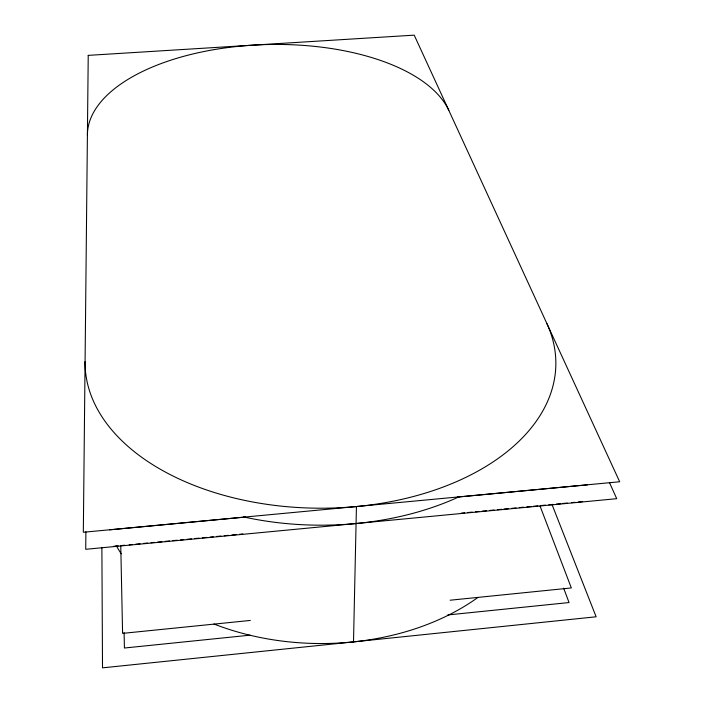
<?xml version="1.0" encoding="UTF-8"?>
<svg xmlns="http://www.w3.org/2000/svg" width="703" height="703" viewBox="0 0 703 703"><rect width="100%" height="100%" fill="white"/><g stroke="black" fill="none" stroke-linecap="round" stroke-linejoin="round"><path stroke-width="1.05" d="M85.88 531.74L85.74 549.298L616.724 498.682L609.501 482.662M353.504 641.883L356.439 506.538M250.066 635.169L124.431 648.017L124.097 632.638M447.793 614.949L569.052 602.55L563.648 588.165M250.338 620.441L122.594 633.377L120.758 545.59M450.14 600.213L571.328 587.936L540.036 506.019M113.86 546.257L118.236 545.844M121.514 545.528L124.791 545.22M129.159 544.799L132.436 544.491M135.714 544.175L140.09 543.762M143.368 543.445L147.735 543.032M151.013 542.716L154.291 542.408M157.569 542.092L161.945 541.679M165.223 541.363L169.59 540.95M172.868 540.633L177.244 540.22M180.522 539.904L183.799 539.596M187.077 539.28L191.444 538.867M194.722 538.551L199.098 538.138M202.376 537.821L206.744 537.408M210.021 537.092L213.299 536.784M216.577 536.468L220.953 536.055M224.231 535.739L228.598 535.326M231.876 535.009L236.252 534.596M239.53 534.28L242.807 533.972M461.353 513.137L464.63 512.83M467.908 512.513L472.275 512.1M475.553 511.784L478.831 511.476M482.117 511.16L486.485 510.747M489.763 510.431L494.13 510.018M497.408 509.701L501.784 509.288M503.972 509.077L508.339 508.664M511.617 508.348L515.984 507.935M519.262 507.619L523.638 507.206M526.916 506.889L531.283 506.476M533.472 506.265L537.839 505.852M541.117 505.536L545.493 505.123M548.771 504.807L553.138 504.394M556.416 504.077L560.792 503.664M562.971 503.453L567.347 503.04M571.715 502.619L574.992 502.311M578.27 501.995L582.646 501.582M109.589 529.842L245.171 517.074M457.293 497.091L587.409 484.842M552.127 504.807L596.126 616.786L102.515 667.85L101.882 547.329M85.353 363.943L85.081 361.79A235.4 145.205 0.1 0 0 352.194 506.916A235.4 145.205 0.1 0 0 546.916 323.608M477.978 597.409A218.774 152.094 0.3 0 1 213.993 624.027M121.224 553.806A218.774 152.094 0.3 0 1 116.206 545.475M459.094 496.784A233.326 146.206 0.1 0 1 243.871 516.977M87.409 134.765A182.859 87.655 -1.2 0 1 251.015 45.282A182.859 87.655 -1.2 0 1 448.83 110.406M88.227 55.37L83.323 532.259L619.677 481.757L414.208 35.15L88.227 55.37"/></g></svg>
